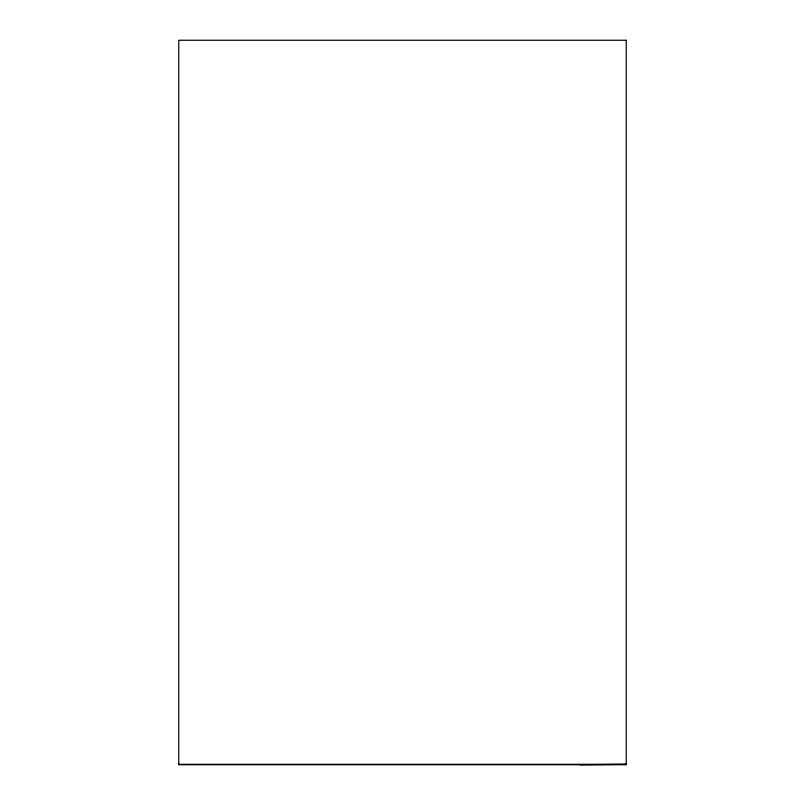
<?xml version="1.0" encoding="UTF-8"?>
<svg xmlns="http://www.w3.org/2000/svg" width="805" height="805" viewBox="0 0 805 805"><rect width="100%" height="100%" fill="white"/><g stroke="black" fill="none" stroke-linecap="round" stroke-linejoin="round"><path stroke-width="1.21" d="M580.003 764.75L626.24 764.297L178.76 764.297M626.24 40.25L178.76 40.25L178.76 764.75L626.24 764.75L626.24 40.25"/></g></svg>
